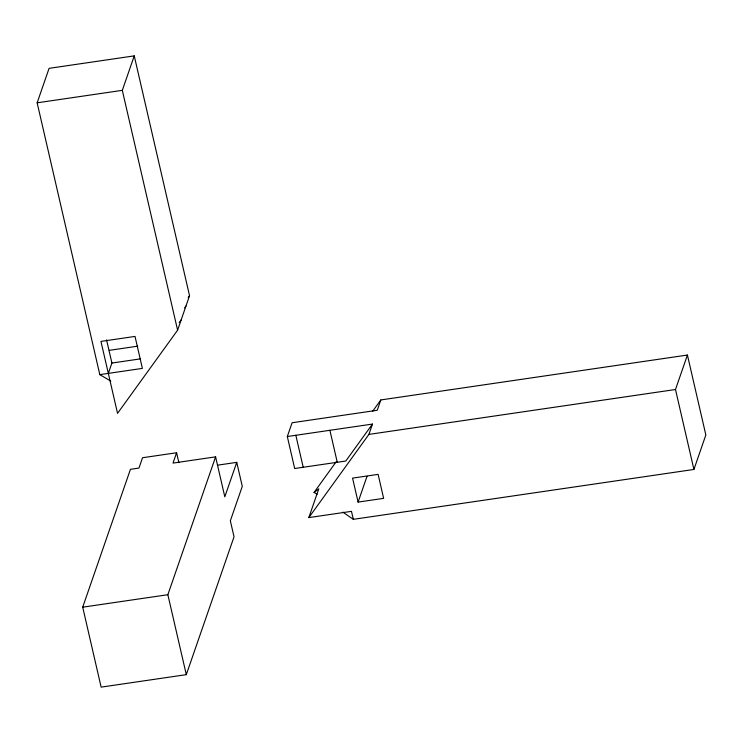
<?xml version="1.0" encoding="UTF-8"?>
<svg xmlns="http://www.w3.org/2000/svg" width="743" height="743" viewBox="0 0 743 743"><rect width="100%" height="100%" fill="white"/><g stroke="black" fill="none" stroke-linecap="round" stroke-linejoin="round"><path stroke-width="1.11" d="M37.15 102.813L49.084 68.347L134.251 55.874L189.539 295.714L177.605 330.18L117.543 413.359L100.955 341.409L135.022 336.421L142.387 368.398L99.813 374.63L37.15 102.813L122.316 90.34L134.251 55.874M108.329 373.385L111.905 363.048L106.565 339.885M217.866 465.127L236.748 462.36L242.283 486.349L230.349 520.806L234.036 536.799L186.298 674.653L101.132 687.126L82.705 607.18L130.443 469.325L138.96 468.071L142.535 457.734L176.602 452.747L178.887 462.675M176.602 452.747L173.017 463.084L215.6 456.852L224.813 496.826L236.748 462.36M186.298 674.653L167.862 594.706L215.6 456.852M287.318 436.531L372.475 424.067L345.783 461.031L294.683 468.517L287.318 436.531L292.092 422.748L377.249 410.275L380.834 399.938L687.424 355.043L705.85 434.989L693.916 469.455L353.315 519.329L342.829 512.113M314.131 492.414L317.094 494.383M353.315 519.329L351.476 511.351L308.828 517.592L318.784 488.829L314.233 492.414M308.837 517.583L368.899 434.404L372.475 424.067M358.089 502.101L352.563 478.12L378.113 474.378L383.639 498.358L358.089 502.101L367.042 476.254M693.916 469.455L675.489 389.508L687.424 355.043M188.183 297.581L189.539 295.714M184.617 307.908L185.954 306.06M179.174 322.62L181.181 319.843M314.075 492.423L336.365 461.514M372.745 411.139L380.834 399.938M109.295 350.343L137.687 346.182M111.905 363.048L140.297 358.888M368.899 434.404L675.489 389.508M82.705 607.18L167.862 594.706M99.813 374.63L110.8 381.094M329.892 430.299L337.266 462.276M295.835 435.287L303.2 467.263M122.316 90.34L177.605 330.18"/></g></svg>
